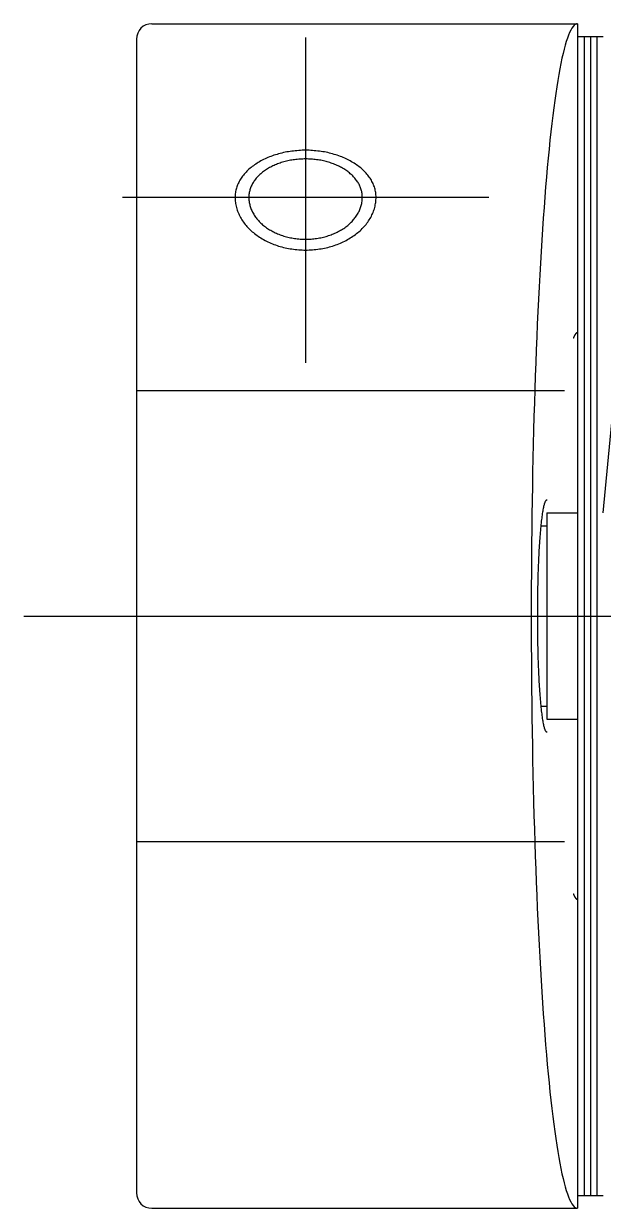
# Model space of a CAD drawing. Extents: x -12.5 to 80.7, y -29.7 to 12.5.
# Drawn here: x 20.33 to 30.61, y -10.5 to 10.5 of the extents above; entities that cross this region are included whole.
import ezdxf

# ---------------------------------------------------------------- set-up
doc = ezdxf.new("R2010")
doc.units = 0
doc.linetypes.add('CENTER', pattern=[50.8, 31.75, -6.35, 6.35, -6.35])
doc.linetypes.add('DASHED', pattern=[19.05, 12.7, -6.35])
doc.layers.get('0').update_dxf_attribs({"linetype": 'CONTINUOUS'})
doc.layers.add('CENTER', color=1, linetype='CENTER')

msp = doc.modelspace()

# ---------------------------------------------------------------- linework, layer by layer
at = {"color": 7, "linetype": 'CONTINUOUS'}
for p, q in [((22.607, 10.5), (30.157, 10.5)), ((30.157, 10.5), (30.157, -10.5)), ((30.613, 1.826), (31.435, 10.5)), ((22.333, 10.226), (22.333, -10.226)), ((30.157, 10.272), (30.613, 10.272)), ((30.271, 10.272), (30.271, -10.272)), ((30.385, 10.272), (30.385, -10.272)), ((30.499, 10.272), (30.499, -10.272)), ((29.609, 1.826), (29.609, -1.826)), ((29.609, 1.826), (30.157, 1.826)), ((29.504, 1.598), (29.609, 1.598)), ((30.157, 0), (30.157, -10.5)), ((29.504, -1.598), (29.609, -1.598)), ((29.609, -1.826), (30.157, -1.826)), ((30.157, -5.022), (30.157, -10.5)), ((30.157, -10.272), (30.613, -10.272)), ((22.607, -10.5), (30.157, -10.5))]:
    msp.add_line(p, q, dxfattribs=at)
at = {"color": 3, "linetype": 'DASHED'}
for p, q in [((22.333, 4), (29.922, 4)), ((22.333, -4), (29.922, -4))]:
    msp.add_line(p, q, dxfattribs=at)
at = {"color": 7, "linetype": 'CONTINUOUS'}
for points in [[(30.157, 10.5, 0), (30.137, 10.497, 0), (30.116, 10.487, 0), (30.096, 10.472, 0), (30.076, 10.449, 0), (30.056, 10.421, 0), (30.036, 10.386, 0), (30.016, 10.345, 0), (29.996, 10.298, 0), (29.977, 10.245, 0), (29.957, 10.185, 0), (29.938, 10.12, 0), (29.918, 10.048, 0), (29.899, 9.97, 0), (29.88, 9.886, 0), (29.861, 9.796, 0), (29.842, 9.701, 0), (29.824, 9.599, 0), (29.805, 9.492, 0), (29.787, 9.379, 0), (29.769, 9.26, 0), (29.752, 9.136, 0), (29.734, 9.006, 0), (29.717, 8.871, 0), (29.7, 8.73, 0), (29.683, 8.585, 0), (29.667, 8.434, 0), (29.651, 8.278, 0), (29.635, 8.117, 0), (29.62, 7.951, 0), (29.605, 7.78, 0), (29.59, 7.605, 0), (29.576, 7.425, 0), (29.562, 7.24, 0), (29.548, 7.051, 0), (29.535, 6.858, 0), (29.521, 6.661, 0), (29.509, 6.46, 0), (29.497, 6.255, 0), (29.485, 6.046, 0), (29.473, 5.833, 0), (29.462, 5.617, 0), (29.452, 5.398, 0), (29.442, 5.175, 0), (29.432, 4.95, 0), (29.423, 4.721, 0), (29.414, 4.489, 0), (29.405, 4.255, 0), (29.398, 4.018, 0), (29.39, 3.779, 0), (29.383, 3.537, 0), (29.376, 3.294, 0), (29.37, 3.048, 0), (29.365, 2.8, 0), (29.36, 2.551, 0), (29.355, 2.301, 0), (29.351, 2.048, 0), (29.347, 1.795, 0), (29.344, 1.541, 0), (29.341, 1.285, 0), (29.339, 1.029, 0), (29.337, 0.772, 0), (29.336, 0.515, 0), (29.335, 0.258, 0), (29.335, 0, 0), (29.335, -0.258, 0), (29.336, -0.515, 0), (29.337, -0.772, 0), (29.339, -1.029, 0), (29.341, -1.285, 0), (29.344, -1.541, 0), (29.347, -1.795, 0), (29.351, -2.048, 0), (29.355, -2.301, 0), (29.36, -2.551, 0), (29.365, -2.8, 0), (29.37, -3.048, 0), (29.376, -3.294, 0), (29.383, -3.537, 0), (29.39, -3.779, 0), (29.398, -4.018, 0), (29.405, -4.255, 0), (29.414, -4.489, 0), (29.423, -4.721, 0), (29.432, -4.95, 0), (29.442, -5.175, 0), (29.452, -5.398, 0), (29.462, -5.617, 0), (29.473, -5.833, 0), (29.485, -6.046, 0), (29.497, -6.255, 0), (29.509, -6.46, 0), (29.521, -6.661, 0), (29.535, -6.858, 0), (29.548, -7.051, 0), (29.562, -7.24, 0), (29.576, -7.425, 0), (29.59, -7.605, 0), (29.605, -7.78, 0), (29.62, -7.951, 0), (29.635, -8.117, 0), (29.651, -8.278, 0), (29.667, -8.434, 0), (29.683, -8.585, 0), (29.7, -8.73, 0), (29.717, -8.871, 0), (29.734, -9.006, 0), (29.752, -9.136, 0), (29.769, -9.26, 0), (29.787, -9.379, 0), (29.805, -9.492, 0), (29.824, -9.599, 0), (29.842, -9.701, 0), (29.861, -9.796, 0), (29.88, -9.886, 0), (29.899, -9.97, 0), (29.918, -10.048, 0), (29.938, -10.12, 0), (29.957, -10.185, 0), (29.977, -10.245, 0), (29.996, -10.298, 0), (30.016, -10.345, 0), (30.036, -10.386, 0), (30.056, -10.421, 0), (30.076, -10.449, 0), (30.096, -10.472, 0), (30.116, -10.487, 0), (30.137, -10.497, 0), (30.157, -10.5, 0)], [(26.339, 7.425, 0), (26.339, 7.441, 0), (26.338, 7.458, 0), (26.337, 7.474, 0), (26.334, 7.491, 0), (26.332, 7.508, 0), (26.328, 7.524, 0), (26.325, 7.54, 0), (26.32, 7.557, 0), (26.315, 7.573, 0), (26.309, 7.589, 0), (26.303, 7.605, 0), (26.296, 7.621, 0), (26.288, 7.637, 0), (26.28, 7.653, 0), (26.272, 7.668, 0), (26.263, 7.684, 0), (26.253, 7.699, 0), (26.243, 7.714, 0), (26.232, 7.729, 0), (26.22, 7.744, 0), (26.209, 7.759, 0), (26.196, 7.773, 0), (26.183, 7.787, 0), (26.17, 7.801, 0), (26.156, 7.815, 0), (26.141, 7.828, 0), (26.126, 7.841, 0), (26.111, 7.854, 0), (26.095, 7.867, 0), (26.079, 7.88, 0), (26.062, 7.892, 0), (26.044, 7.904, 0), (26.027, 7.915, 0), (26.009, 7.927, 0), (25.99, 7.938, 0), (25.971, 7.948, 0), (25.952, 7.959, 0), (25.932, 7.969, 0), (25.912, 7.979, 0), (25.892, 7.988, 0), (25.871, 7.997, 0), (25.85, 8.006, 0), (25.829, 8.014, 0), (25.807, 8.022, 0), (25.785, 8.03, 0), (25.763, 8.037, 0), (25.741, 8.044, 0), (25.718, 8.051, 0), (25.695, 8.057, 0), (25.672, 8.063, 0), (25.648, 8.068, 0), (25.625, 8.073, 0), (25.601, 8.078, 0), (25.577, 8.082, 0), (25.553, 8.086, 0), (25.529, 8.089, 0), (25.505, 8.092, 0), (25.48, 8.095, 0), (25.456, 8.097, 0), (25.431, 8.099, 0), (25.407, 8.1, 0), (25.382, 8.101, 0), (25.358, 8.102, 0), (25.333, 8.102, 0), (25.308, 8.102, 0), (25.283, 8.101, 0), (25.259, 8.1, 0), (25.234, 8.099, 0), (25.21, 8.097, 0), (25.185, 8.095, 0), (25.161, 8.092, 0), (25.136, 8.089, 0), (25.112, 8.086, 0), (25.088, 8.082, 0), (25.064, 8.078, 0), (25.041, 8.073, 0), (25.017, 8.068, 0), (24.994, 8.063, 0), (24.971, 8.057, 0), (24.948, 8.051, 0), (24.925, 8.044, 0), (24.902, 8.037, 0), (24.88, 8.03, 0), (24.858, 8.022, 0), (24.837, 8.014, 0), (24.815, 8.006, 0), (24.794, 7.997, 0), (24.774, 7.988, 0), (24.753, 7.979, 0), (24.733, 7.969, 0), (24.714, 7.959, 0), (24.694, 7.948, 0), (24.675, 7.938, 0), (24.657, 7.927, 0), (24.639, 7.915, 0), (24.621, 7.904, 0), (24.604, 7.892, 0), (24.587, 7.88, 0), (24.571, 7.867, 0), (24.555, 7.854, 0), (24.539, 7.841, 0), (24.524, 7.828, 0), (24.51, 7.815, 0), (24.496, 7.801, 0), (24.482, 7.787, 0), (24.47, 7.773, 0), (24.457, 7.759, 0), (24.445, 7.744, 0), (24.434, 7.729, 0), (24.423, 7.714, 0), (24.413, 7.699, 0), (24.403, 7.684, 0), (24.394, 7.668, 0), (24.385, 7.653, 0), (24.377, 7.637, 0), (24.37, 7.621, 0), (24.363, 7.605, 0), (24.356, 7.589, 0), (24.351, 7.573, 0), (24.346, 7.557, 0), (24.341, 7.54, 0), (24.337, 7.524, 0), (24.334, 7.508, 0), (24.331, 7.491, 0), (24.329, 7.474, 0), (24.328, 7.458, 0), (24.327, 7.441, 0), (24.326, 7.425, 0)], [(24.326, 7.425, 0), (24.327, 7.406, 0), (24.328, 7.388, 0), (24.329, 7.37, 0), (24.331, 7.352, 0), (24.334, 7.333, 0), (24.337, 7.315, 0), (24.341, 7.297, 0), (24.346, 7.279, 0), (24.351, 7.261, 0), (24.356, 7.243, 0), (24.363, 7.226, 0), (24.37, 7.208, 0), (24.377, 7.191, 0), (24.385, 7.173, 0), (24.394, 7.156, 0), (24.403, 7.139, 0), (24.413, 7.122, 0), (24.423, 7.106, 0), (24.434, 7.089, 0), (24.445, 7.073, 0), (24.457, 7.057, 0), (24.47, 7.041, 0), (24.482, 7.026, 0), (24.496, 7.01, 0), (24.51, 6.995, 0), (24.524, 6.98, 0), (24.539, 6.966, 0), (24.555, 6.951, 0), (24.571, 6.937, 0), (24.587, 6.924, 0), (24.604, 6.91, 0), (24.621, 6.897, 0), (24.639, 6.884, 0), (24.657, 6.872, 0), (24.675, 6.86, 0), (24.694, 6.848, 0), (24.714, 6.837, 0), (24.733, 6.826, 0), (24.753, 6.815, 0), (24.774, 6.804, 0), (24.794, 6.794, 0), (24.815, 6.785, 0), (24.837, 6.776, 0), (24.858, 6.767, 0), (24.88, 6.758, 0), (24.902, 6.75, 0), (24.925, 6.743, 0), (24.948, 6.736, 0), (24.971, 6.729, 0), (24.994, 6.722, 0), (25.017, 6.716, 0), (25.041, 6.711, 0), (25.064, 6.706, 0), (25.088, 6.701, 0), (25.112, 6.697, 0), (25.136, 6.693, 0), (25.161, 6.69, 0), (25.185, 6.687, 0), (25.21, 6.684, 0), (25.234, 6.682, 0), (25.259, 6.681, 0), (25.283, 6.68, 0), (25.308, 6.679, 0), (25.333, 6.679, 0), (25.358, 6.679, 0), (25.382, 6.68, 0), (25.407, 6.681, 0), (25.431, 6.682, 0), (25.456, 6.684, 0), (25.48, 6.687, 0), (25.505, 6.69, 0), (25.529, 6.693, 0), (25.553, 6.697, 0), (25.577, 6.701, 0), (25.601, 6.706, 0), (25.625, 6.711, 0), (25.648, 6.716, 0), (25.672, 6.722, 0), (25.695, 6.729, 0), (25.718, 6.736, 0), (25.741, 6.743, 0), (25.763, 6.75, 0), (25.785, 6.758, 0), (25.807, 6.767, 0), (25.829, 6.776, 0), (25.85, 6.785, 0), (25.871, 6.794, 0), (25.892, 6.804, 0), (25.912, 6.815, 0), (25.932, 6.826, 0), (25.952, 6.837, 0), (25.971, 6.848, 0), (25.99, 6.86, 0), (26.009, 6.872, 0), (26.027, 6.884, 0), (26.044, 6.897, 0), (26.062, 6.91, 0), (26.079, 6.924, 0), (26.095, 6.937, 0), (26.111, 6.951, 0), (26.126, 6.966, 0), (26.141, 6.98, 0), (26.156, 6.995, 0), (26.17, 7.01, 0), (26.183, 7.026, 0), (26.196, 7.041, 0), (26.209, 7.057, 0), (26.22, 7.073, 0), (26.232, 7.089, 0), (26.243, 7.106, 0), (26.253, 7.122, 0), (26.263, 7.139, 0), (26.272, 7.156, 0), (26.28, 7.173, 0), (26.288, 7.191, 0), (26.296, 7.208, 0), (26.303, 7.226, 0), (26.309, 7.243, 0), (26.315, 7.261, 0), (26.32, 7.279, 0), (26.325, 7.297, 0), (26.328, 7.315, 0), (26.332, 7.333, 0), (26.334, 7.352, 0), (26.337, 7.37, 0), (26.338, 7.388, 0), (26.339, 7.406, 0), (26.339, 7.425, 0)], [(30.157, 5.022, 0), (30.156, 5.022, 0), (30.155, 5.022, 0), (30.155, 5.022, 0), (30.154, 5.022, 0), (30.154, 5.022, 0), (30.153, 5.022, 0), (30.152, 5.021, 0), (30.152, 5.021, 0), (30.151, 5.021, 0), (30.151, 5.021, 0), (30.15, 5.021, 0), (30.15, 5.021, 0), (30.149, 5.021, 0), (30.148, 5.021, 0), (30.148, 5.02, 0), (30.147, 5.02, 0), (30.147, 5.02, 0), (30.146, 5.02, 0), (30.145, 5.02, 0), (30.145, 5.019, 0), (30.144, 5.019, 0), (30.144, 5.019, 0), (30.143, 5.019, 0), (30.142, 5.018, 0), (30.142, 5.018, 0), (30.141, 5.018, 0), (30.141, 5.017, 0), (30.14, 5.017, 0), (30.14, 5.017, 0), (30.139, 5.016, 0), (30.138, 5.016, 0), (30.138, 5.016, 0), (30.137, 5.015, 0), (30.137, 5.015, 0), (30.136, 5.015, 0), (30.135, 5.014, 0), (30.135, 5.014, 0), (30.134, 5.013, 0), (30.134, 5.013, 0), (30.133, 5.012, 0), (30.132, 5.012, 0), (30.132, 5.011, 0), (30.131, 5.011, 0), (30.131, 5.01, 0), (30.13, 5.01, 0), (30.129, 5.009, 0), (30.129, 5.009, 0), (30.128, 5.008, 0), (30.128, 5.008, 0), (30.127, 5.007, 0), (30.126, 5.006, 0), (30.126, 5.006, 0), (30.125, 5.005, 0), (30.125, 5.005, 0), (30.124, 5.004, 0), (30.123, 5.003, 0), (30.123, 5.003, 0), (30.122, 5.002, 0), (30.122, 5.001, 0), (30.121, 5.001, 0), (30.12, 5, 0), (30.12, 4.999, 0), (30.119, 4.998, 0), (30.119, 4.998, 0), (30.118, 4.997, 0), (30.118, 4.996, 0), (30.117, 4.995, 0), (30.116, 4.995, 0), (30.116, 4.994, 0), (30.115, 4.993, 0), (30.115, 4.992, 0), (30.114, 4.991, 0), (30.113, 4.991, 0), (30.113, 4.99, 0), (30.112, 4.989, 0), (30.112, 4.988, 0), (30.111, 4.987, 0), (30.11, 4.986, 0), (30.11, 4.985, 0), (30.109, 4.984, 0), (30.109, 4.983, 0), (30.108, 4.982, 0), (30.108, 4.981, 0), (30.107, 4.98, 0), (30.106, 4.979, 0), (30.106, 4.978, 0), (30.105, 4.977, 0), (30.105, 4.976, 0), (30.104, 4.975, 0), (30.103, 4.974, 0), (30.103, 4.973, 0), (30.102, 4.972, 0), (30.102, 4.971, 0), (30.101, 4.97, 0), (30.101, 4.969, 0), (30.1, 4.968, 0), (30.099, 4.967, 0), (30.099, 4.966, 0), (30.098, 4.964, 0), (30.098, 4.963, 0), (30.097, 4.962, 0), (30.096, 4.961, 0), (30.096, 4.96, 0), (30.095, 4.958, 0), (30.095, 4.957, 0), (30.094, 4.956, 0), (30.093, 4.955, 0), (30.093, 4.953, 0), (30.092, 4.952, 0), (30.092, 4.951, 0), (30.091, 4.95, 0), (30.09, 4.948, 0), (30.09, 4.947, 0), (30.089, 4.946, 0), (30.089, 4.944, 0), (30.088, 4.943, 0), (30.088, 4.942, 0), (30.087, 4.94, 0), (30.086, 4.939, 0), (30.086, 4.938, 0), (30.085, 4.936, 0), (30.085, 4.935, 0), (30.084, 4.933, 0), (30.084, 4.932, 0), (30.083, 4.93, 0), (30.082, 4.929, 0), (30.082, 4.927, 0), (30.081, 4.926, 0)], [(29.616, 2.053, 0), (29.612, 2.054, 0), (29.607, 2.054, 0), (29.603, 2.053, 0), (29.599, 2.051, 0), (29.595, 2.047, 0), (29.591, 2.042, 0), (29.587, 2.036, 0), (29.582, 2.028, 0), (29.578, 2.019, 0), (29.574, 2.009, 0), (29.57, 1.998, 0), (29.566, 1.985, 0), (29.562, 1.971, 0), (29.558, 1.956, 0), (29.554, 1.939, 0), (29.55, 1.922, 0), (29.546, 1.903, 0), (29.542, 1.883, 0), (29.539, 1.861, 0), (29.535, 1.839, 0), (29.531, 1.815, 0), (29.527, 1.79, 0), (29.524, 1.764, 0), (29.52, 1.737, 0), (29.517, 1.709, 0), (29.513, 1.68, 0), (29.51, 1.649, 0), (29.507, 1.618, 0), (29.503, 1.586, 0), (29.5, 1.552, 0), (29.497, 1.518, 0), (29.494, 1.483, 0), (29.491, 1.446, 0), (29.488, 1.409, 0), (29.485, 1.371, 0), (29.482, 1.332, 0), (29.48, 1.292, 0), (29.477, 1.252, 0), (29.475, 1.21, 0), (29.472, 1.168, 0), (29.47, 1.125, 0), (29.468, 1.081, 0), (29.465, 1.037, 0), (29.463, 0.992, 0), (29.462, 0.946, 0), (29.46, 0.9, 0), (29.458, 0.853, 0), (29.456, 0.806, 0), (29.454, 0.758, 0), (29.453, 0.71, 0), (29.452, 0.661, 0), (29.45, 0.612, 0), (29.449, 0.562, 0), (29.448, 0.512, 0), (29.447, 0.462, 0), (29.446, 0.411, 0), (29.445, 0.36, 0), (29.445, 0.309, 0), (29.444, 0.258, 0), (29.444, 0.207, 0), (29.443, 0.155, 0), (29.443, 0.103, 0), (29.443, 0.052, 0), (29.443, 0, 0), (29.443, -0.052, 0), (29.443, -0.103, 0), (29.443, -0.155, 0), (29.444, -0.207, 0), (29.444, -0.258, 0), (29.445, -0.309, 0), (29.445, -0.36, 0), (29.446, -0.411, 0), (29.447, -0.462, 0), (29.448, -0.512, 0), (29.449, -0.562, 0), (29.45, -0.612, 0), (29.452, -0.661, 0), (29.453, -0.71, 0), (29.454, -0.758, 0), (29.456, -0.806, 0), (29.458, -0.853, 0), (29.46, -0.9, 0), (29.462, -0.946, 0), (29.463, -0.992, 0), (29.465, -1.037, 0), (29.468, -1.081, 0), (29.47, -1.125, 0), (29.472, -1.168, 0), (29.475, -1.21, 0), (29.477, -1.252, 0), (29.48, -1.292, 0), (29.482, -1.332, 0), (29.485, -1.371, 0), (29.488, -1.409, 0), (29.491, -1.446, 0), (29.494, -1.483, 0), (29.497, -1.518, 0), (29.5, -1.552, 0), (29.503, -1.586, 0), (29.507, -1.618, 0), (29.51, -1.649, 0), (29.513, -1.68, 0), (29.517, -1.709, 0), (29.52, -1.737, 0), (29.524, -1.764, 0), (29.527, -1.79, 0), (29.531, -1.815, 0), (29.535, -1.839, 0), (29.539, -1.861, 0), (29.542, -1.883, 0), (29.546, -1.903, 0), (29.55, -1.922, 0), (29.554, -1.939, 0), (29.558, -1.956, 0), (29.562, -1.971, 0), (29.566, -1.985, 0), (29.57, -1.998, 0), (29.574, -2.009, 0), (29.578, -2.019, 0), (29.582, -2.028, 0), (29.587, -2.036, 0), (29.591, -2.042, 0), (29.595, -2.047, 0), (29.599, -2.051, 0), (29.603, -2.053, 0), (29.607, -2.054, 0), (29.612, -2.054, 0), (29.616, -2.053, 0)], [(30.081, -4.926, 0), (30.082, -4.927, 0), (30.082, -4.929, 0), (30.083, -4.93, 0), (30.084, -4.932, 0), (30.084, -4.933, 0), (30.085, -4.935, 0), (30.085, -4.936, 0), (30.086, -4.938, 0), (30.086, -4.939, 0), (30.087, -4.94, 0), (30.088, -4.942, 0), (30.088, -4.943, 0), (30.089, -4.944, 0), (30.089, -4.946, 0), (30.09, -4.947, 0), (30.09, -4.948, 0), (30.091, -4.95, 0), (30.092, -4.951, 0), (30.092, -4.952, 0), (30.093, -4.953, 0), (30.093, -4.955, 0), (30.094, -4.956, 0), (30.095, -4.957, 0), (30.095, -4.958, 0), (30.096, -4.96, 0), (30.096, -4.961, 0), (30.097, -4.962, 0), (30.098, -4.963, 0), (30.098, -4.964, 0), (30.099, -4.966, 0), (30.099, -4.967, 0), (30.1, -4.968, 0), (30.101, -4.969, 0), (30.101, -4.97, 0), (30.102, -4.971, 0), (30.102, -4.972, 0), (30.103, -4.973, 0), (30.103, -4.974, 0), (30.104, -4.975, 0), (30.105, -4.976, 0), (30.105, -4.977, 0), (30.106, -4.978, 0), (30.106, -4.979, 0), (30.107, -4.98, 0), (30.108, -4.981, 0), (30.108, -4.982, 0), (30.109, -4.983, 0), (30.109, -4.984, 0), (30.11, -4.985, 0), (30.11, -4.986, 0), (30.111, -4.987, 0), (30.112, -4.988, 0), (30.112, -4.989, 0), (30.113, -4.99, 0), (30.113, -4.991, 0), (30.114, -4.991, 0), (30.115, -4.992, 0), (30.115, -4.993, 0), (30.116, -4.994, 0), (30.116, -4.995, 0), (30.117, -4.995, 0), (30.118, -4.996, 0), (30.118, -4.997, 0), (30.119, -4.998, 0), (30.119, -4.998, 0), (30.12, -4.999, 0), (30.12, -5, 0), (30.121, -5.001, 0), (30.122, -5.001, 0), (30.122, -5.002, 0), (30.123, -5.003, 0), (30.123, -5.003, 0), (30.124, -5.004, 0), (30.125, -5.005, 0), (30.125, -5.005, 0), (30.126, -5.006, 0), (30.126, -5.006, 0), (30.127, -5.007, 0), (30.128, -5.008, 0), (30.128, -5.008, 0), (30.129, -5.009, 0), (30.129, -5.009, 0), (30.13, -5.01, 0), (30.131, -5.01, 0), (30.131, -5.011, 0), (30.132, -5.011, 0), (30.132, -5.012, 0), (30.133, -5.012, 0), (30.134, -5.013, 0), (30.134, -5.013, 0), (30.135, -5.014, 0), (30.135, -5.014, 0), (30.136, -5.015, 0), (30.137, -5.015, 0), (30.137, -5.015, 0), (30.138, -5.016, 0), (30.138, -5.016, 0), (30.139, -5.016, 0), (30.14, -5.017, 0), (30.14, -5.017, 0), (30.141, -5.017, 0), (30.141, -5.018, 0), (30.142, -5.018, 0), (30.142, -5.018, 0), (30.143, -5.019, 0), (30.144, -5.019, 0), (30.144, -5.019, 0), (30.145, -5.019, 0), (30.145, -5.02, 0), (30.146, -5.02, 0), (30.147, -5.02, 0), (30.147, -5.02, 0), (30.148, -5.02, 0), (30.148, -5.021, 0), (30.149, -5.021, 0), (30.15, -5.021, 0), (30.15, -5.021, 0), (30.151, -5.021, 0), (30.151, -5.021, 0), (30.152, -5.021, 0), (30.152, -5.021, 0), (30.153, -5.022, 0), (30.154, -5.022, 0), (30.154, -5.022, 0), (30.155, -5.022, 0), (30.155, -5.022, 0), (30.156, -5.022, 0), (30.157, -5.022, 0)]]:
    msp.add_polyline3d(points, dxfattribs=at)
at = {"color": 3, "linetype": 'CONTINUOUS'}
for points in [[(26.583, 7.425, 0), (26.582, 7.445, 0), (26.581, 7.465, 0), (26.579, 7.486, 0), (26.577, 7.506, 0), (26.573, 7.526, 0), (26.569, 7.547, 0), (26.564, 7.567, 0), (26.559, 7.587, 0), (26.552, 7.607, 0), (26.545, 7.627, 0), (26.538, 7.646, 0), (26.529, 7.666, 0), (26.52, 7.685, 0), (26.51, 7.705, 0), (26.499, 7.724, 0), (26.488, 7.743, 0), (26.476, 7.761, 0), (26.463, 7.78, 0), (26.449, 7.798, 0), (26.435, 7.816, 0), (26.42, 7.834, 0), (26.405, 7.852, 0), (26.389, 7.869, 0), (26.372, 7.886, 0), (26.355, 7.903, 0), (26.337, 7.92, 0), (26.318, 7.936, 0), (26.299, 7.952, 0), (26.279, 7.967, 0), (26.259, 7.983, 0), (26.238, 7.998, 0), (26.217, 8.012, 0), (26.195, 8.027, 0), (26.172, 8.04, 0), (26.149, 8.054, 0), (26.126, 8.067, 0), (26.102, 8.08, 0), (26.077, 8.092, 0), (26.052, 8.104, 0), (26.027, 8.116, 0), (26.002, 8.127, 0), (25.975, 8.137, 0), (25.949, 8.148, 0), (25.922, 8.158, 0), (25.895, 8.167, 0), (25.867, 8.176, 0), (25.839, 8.184, 0), (25.811, 8.192, 0), (25.783, 8.2, 0), (25.754, 8.207, 0), (25.725, 8.214, 0), (25.696, 8.22, 0), (25.666, 8.226, 0), (25.637, 8.231, 0), (25.607, 8.236, 0), (25.577, 8.24, 0), (25.547, 8.243, 0), (25.516, 8.247, 0), (25.486, 8.249, 0), (25.455, 8.252, 0), (25.425, 8.253, 0), (25.394, 8.255, 0), (25.363, 8.255, 0), (25.333, 8.256, 0), (25.302, 8.255, 0), (25.271, 8.255, 0), (25.241, 8.253, 0), (25.21, 8.252, 0), (25.18, 8.249, 0), (25.149, 8.247, 0), (25.119, 8.243, 0), (25.089, 8.24, 0), (25.059, 8.236, 0), (25.029, 8.231, 0), (24.999, 8.226, 0), (24.97, 8.22, 0), (24.941, 8.214, 0), (24.912, 8.207, 0), (24.883, 8.2, 0), (24.854, 8.192, 0), (24.826, 8.184, 0), (24.798, 8.176, 0), (24.771, 8.167, 0), (24.744, 8.158, 0), (24.717, 8.148, 0), (24.69, 8.137, 0), (24.664, 8.127, 0), (24.638, 8.116, 0), (24.613, 8.104, 0), (24.588, 8.092, 0), (24.564, 8.08, 0), (24.54, 8.067, 0), (24.516, 8.054, 0), (24.493, 8.04, 0), (24.471, 8.027, 0), (24.449, 8.012, 0), (24.427, 7.998, 0), (24.407, 7.983, 0), (24.386, 7.967, 0), (24.366, 7.952, 0), (24.347, 7.936, 0), (24.329, 7.92, 0), (24.311, 7.903, 0), (24.293, 7.886, 0), (24.277, 7.869, 0), (24.261, 7.852, 0), (24.245, 7.834, 0), (24.23, 7.816, 0), (24.216, 7.798, 0), (24.203, 7.78, 0), (24.19, 7.761, 0), (24.178, 7.743, 0), (24.166, 7.724, 0), (24.156, 7.705, 0), (24.146, 7.685, 0), (24.137, 7.666, 0), (24.128, 7.646, 0), (24.12, 7.627, 0), (24.113, 7.607, 0), (24.107, 7.587, 0), (24.101, 7.567, 0), (24.096, 7.547, 0), (24.092, 7.526, 0), (24.089, 7.506, 0), (24.086, 7.486, 0), (24.084, 7.465, 0), (24.083, 7.445, 0), (24.083, 7.425, 0)], [(24.083, 7.425, 0), (24.083, 7.402, 0), (24.084, 7.379, 0), (24.086, 7.356, 0), (24.089, 7.333, 0), (24.092, 7.31, 0), (24.096, 7.287, 0), (24.101, 7.264, 0), (24.107, 7.242, 0), (24.113, 7.219, 0), (24.12, 7.197, 0), (24.128, 7.175, 0), (24.137, 7.153, 0), (24.146, 7.131, 0), (24.156, 7.109, 0), (24.166, 7.088, 0), (24.178, 7.066, 0), (24.19, 7.045, 0), (24.203, 7.024, 0), (24.216, 7.003, 0), (24.23, 6.983, 0), (24.245, 6.963, 0), (24.261, 6.943, 0), (24.277, 6.923, 0), (24.293, 6.904, 0), (24.311, 6.885, 0), (24.329, 6.867, 0), (24.347, 6.848, 0), (24.366, 6.83, 0), (24.386, 6.813, 0), (24.407, 6.796, 0), (24.427, 6.779, 0), (24.449, 6.762, 0), (24.471, 6.746, 0), (24.493, 6.731, 0), (24.516, 6.715, 0), (24.54, 6.701, 0), (24.564, 6.686, 0), (24.588, 6.672, 0), (24.613, 6.659, 0), (24.638, 6.646, 0), (24.664, 6.633, 0), (24.69, 6.621, 0), (24.717, 6.61, 0), (24.744, 6.599, 0), (24.771, 6.588, 0), (24.798, 6.578, 0), (24.826, 6.568, 0), (24.854, 6.559, 0), (24.883, 6.551, 0), (24.912, 6.543, 0), (24.941, 6.535, 0), (24.97, 6.528, 0), (24.999, 6.522, 0), (25.029, 6.516, 0), (25.059, 6.511, 0), (25.089, 6.506, 0), (25.119, 6.502, 0), (25.149, 6.498, 0), (25.18, 6.495, 0), (25.21, 6.492, 0), (25.241, 6.49, 0), (25.271, 6.489, 0), (25.302, 6.488, 0), (25.333, 6.488, 0), (25.363, 6.488, 0), (25.394, 6.489, 0), (25.425, 6.49, 0), (25.455, 6.492, 0), (25.486, 6.495, 0), (25.516, 6.498, 0), (25.547, 6.502, 0), (25.577, 6.506, 0), (25.607, 6.511, 0), (25.637, 6.516, 0), (25.666, 6.522, 0), (25.696, 6.528, 0), (25.725, 6.535, 0), (25.754, 6.543, 0), (25.783, 6.551, 0), (25.811, 6.559, 0), (25.839, 6.568, 0), (25.867, 6.578, 0), (25.895, 6.588, 0), (25.922, 6.599, 0), (25.949, 6.61, 0), (25.975, 6.621, 0), (26.002, 6.633, 0), (26.027, 6.646, 0), (26.052, 6.659, 0), (26.077, 6.672, 0), (26.102, 6.686, 0), (26.126, 6.701, 0), (26.149, 6.715, 0), (26.172, 6.731, 0), (26.195, 6.746, 0), (26.217, 6.762, 0), (26.238, 6.779, 0), (26.259, 6.796, 0), (26.279, 6.813, 0), (26.299, 6.83, 0), (26.318, 6.848, 0), (26.337, 6.867, 0), (26.355, 6.885, 0), (26.372, 6.904, 0), (26.389, 6.923, 0), (26.405, 6.943, 0), (26.42, 6.963, 0), (26.435, 6.983, 0), (26.449, 7.003, 0), (26.463, 7.024, 0), (26.476, 7.045, 0), (26.488, 7.066, 0), (26.499, 7.088, 0), (26.51, 7.109, 0), (26.52, 7.131, 0), (26.529, 7.153, 0), (26.538, 7.175, 0), (26.545, 7.197, 0), (26.552, 7.219, 0), (26.559, 7.242, 0), (26.564, 7.264, 0), (26.569, 7.287, 0), (26.573, 7.31, 0), (26.577, 7.333, 0), (26.579, 7.356, 0), (26.581, 7.379, 0), (26.582, 7.402, 0), (26.583, 7.425, 0)]]:
    msp.add_polyline3d(points, dxfattribs=at)
at = {"color": 7, "linetype": 'CONTINUOUS'}
for centre, start, end in [((22.607, 10.226), 90, 180), ((22.607, -10.226), 180, 270)]:
    msp.add_arc(centre, 0.274, start, end, dxfattribs=at)
at = {"layer": 'CENTER', "color": 1, "linetype": 'CENTER'}
for p, q in [((25.333, 10.256), (25.333, 4.488)), ((22.083, 7.425), (28.583, 7.425)), ((20.333, 0), (48.83, 0))]:
    msp.add_line(p, q, dxfattribs=at)

doc.saveas('drawing.dxf')
